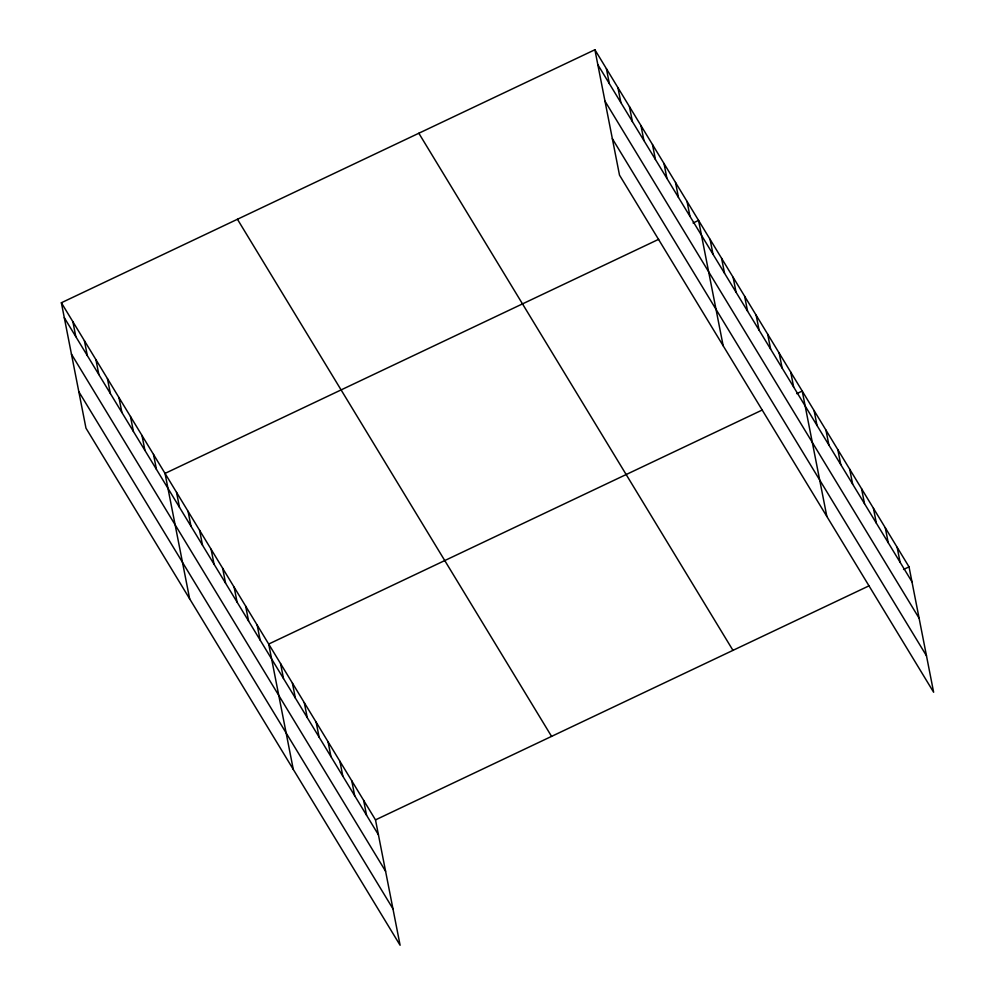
<?xml version="1.0" encoding="UTF-8"?>
<svg xmlns="http://www.w3.org/2000/svg" width="995" height="995" viewBox="0 0 995 995"><rect width="100%" height="100%" fill="white"/><g stroke="black" fill="none" stroke-linecap="round" stroke-linejoin="round"><path stroke-width="1.49" d="M61.367 302.754L375.501 819.88L400.102 945.25L85.968 428.136L61.367 302.754L594.898 49.75L909.032 566.864L933.633 692.246L619.499 175.12L594.898 49.75M658.678 239.31L165.033 473.409L189.635 598.779M693.067 223.004L698.565 220.405L723.166 345.775M762.344 409.965L268.7 644.051L293.289 769.433M796.721 393.659L802.231 391.047L826.833 516.417M375.501 819.88L869.145 585.781M903.535 569.476L909.032 566.864M597.821 64.663L911.967 581.789M604.972 101.117L919.119 618.243M612.348 138.678L926.482 655.792M418.833 133.243L732.967 650.357M237.432 219.261L551.566 736.387M64.289 317.679L378.436 834.793M71.441 354.12L385.587 871.247M78.816 391.682L392.95 908.796M897.167 547.337L900.089 562.25M885.301 527.798L888.224 542.71M873.436 508.258L876.359 523.183M861.57 488.732L864.493 503.644M849.705 469.192L852.628 484.105M837.827 449.653L840.763 464.578M825.962 430.114L828.897 445.039M814.097 410.587L817.019 425.499M790.714 372.093L793.637 387.005M779.197 353.125L782.12 368.038M767.68 334.171L770.603 349.083M756.15 315.204L759.086 330.116M744.633 296.249L747.568 311.161M733.116 277.282L736.051 292.194M721.599 258.327L724.522 273.239M710.082 239.36L713.005 254.272M687.047 201.438L689.97 216.35M675.53 182.483L678.453 197.396M664.013 163.516L666.936 178.428M652.496 144.561L655.419 159.474M640.967 125.594L643.902 140.506M629.449 106.639L632.385 121.552M617.932 87.672L620.868 102.584M606.415 68.717L609.35 83.63M363.635 800.341L366.558 815.253M351.77 780.801L354.693 795.726M339.904 761.274L342.827 776.187M328.039 741.735L330.962 756.648M316.161 722.196L319.096 737.121M304.296 702.657L307.231 717.582M292.43 683.13L295.353 698.042M280.565 663.59L283.488 678.503M257.183 625.096L260.105 640.009M245.666 606.129L248.588 621.054M234.136 587.174L237.071 602.087M222.619 568.207L225.554 583.132M211.102 549.252L214.037 564.165M199.585 530.285L202.507 545.21M188.067 511.33L190.99 526.243M176.55 492.363L179.473 507.288M153.516 454.441L156.439 469.366M141.999 435.487L144.922 450.399M130.482 416.519L133.405 431.444M118.952 397.565L121.887 412.477M107.435 378.597L110.37 393.522M95.918 359.643L98.853 374.555M84.401 340.676L87.324 355.601M72.884 321.721L75.807 336.633"/></g></svg>
